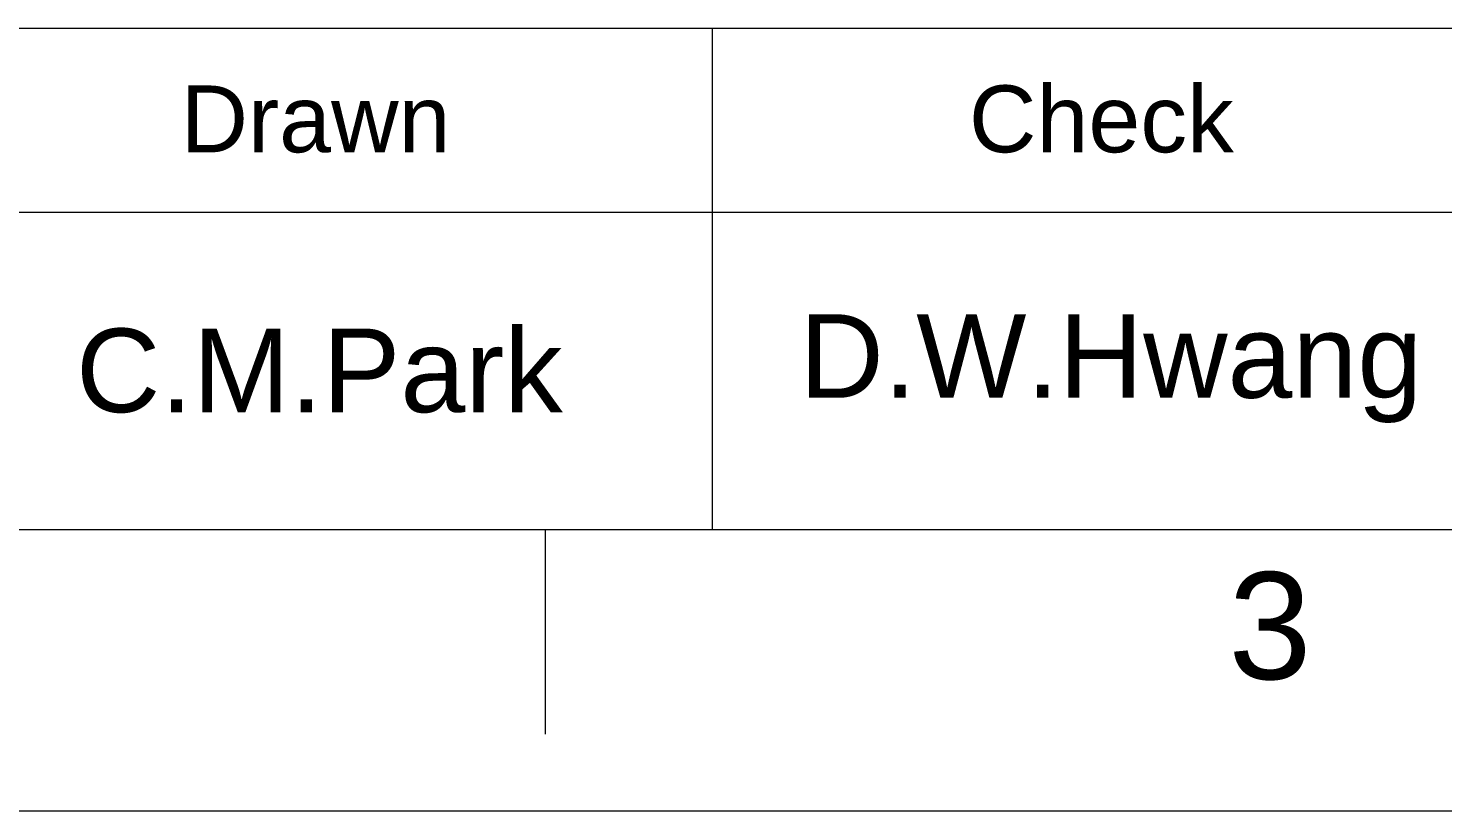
# Model space of a CAD drawing. Header units: millimetres. Extents: x 12315 to 13156, y 3748 to 4343.
# Drawn here: x 12498.1 to 12598.9, y 3748.5 to 3804.2 of the extents above; entities that cross this region are included whole.
import ezdxf

# ---------------------------------------------------------------- set-up
doc = ezdxf.new("R2010")
doc.units = ezdxf.units.MM
doc.layers.add('FORM', color=7, linetype='Continuous', lineweight=13)
doc.layers.add('TEXT', color=2, linetype='Continuous')
doc.styles.add('Arial Unicode MS', font='ARIALUNI.TTF')
doc.styles.get("Standard").update_dxf_attribs({"font": 'arial.ttf'})

msp = doc.modelspace()

# ---------------------------------------------------------------- linework, layer by layer
at = {"layer": 'FORM'}
for p, q in [((12490.85, 3804.23), (13135.66, 3804.23)), ((12546.87, 3804.23), (12546.87, 3768.48)), ((12434.83, 3791.12), (12992.63, 3791.12))]:
    msp.add_line(p, q, dxfattribs=at)
at = {"layer": 'FORM', "color": 7, "linetype": 'Continuous'}
for p, q in [((13135.66, 3768.48), (12334.71, 3768.48)), ((12534.95, 3768.48), (12534.95, 3753.92)), ((12314.69, 3748.45), (13155.69, 3748.45))]:
    msp.add_line(p, q, dxfattribs=at)

# ---------------------------------------------------------------- texts
at = {"layer": 'FORM', "insert": (12586.63, 3761.59), "char_height": 7.63, "attachment_point": 5}
msp.add_mtext_dynamic_manual_height_columns('3', width=50.0595, gutter_width=12.51, heights=[0], dxfattribs=at)
at = {"layer": 'TEXT', "char_height": 4.768, "attachment_point": 5}
for s, insert in [('Check', (12574.61, 3797.74)), ('Drawn', (12518.59, 3797.74))]:
    msp.add_mtext_dynamic_manual_height_columns(s, width=56.019, gutter_width=29.8, heights=[0], dxfattribs=dict(at, insert=insert))
at = {"layer": 'TEXT', "char_height": 5.959, "attachment_point": 5, "style": 'Arial Unicode MS'}
for s, insert in [('D.W.Hwang', (12575.29, 3779.97)), ('C.M.Park', (12518.86, 3779.8))]:
    msp.add_mtext_dynamic_manual_height_columns(s, width=56.019, gutter_width=29.8, heights=[0], dxfattribs=dict(at, insert=insert))

doc.saveas('drawing.dxf')
